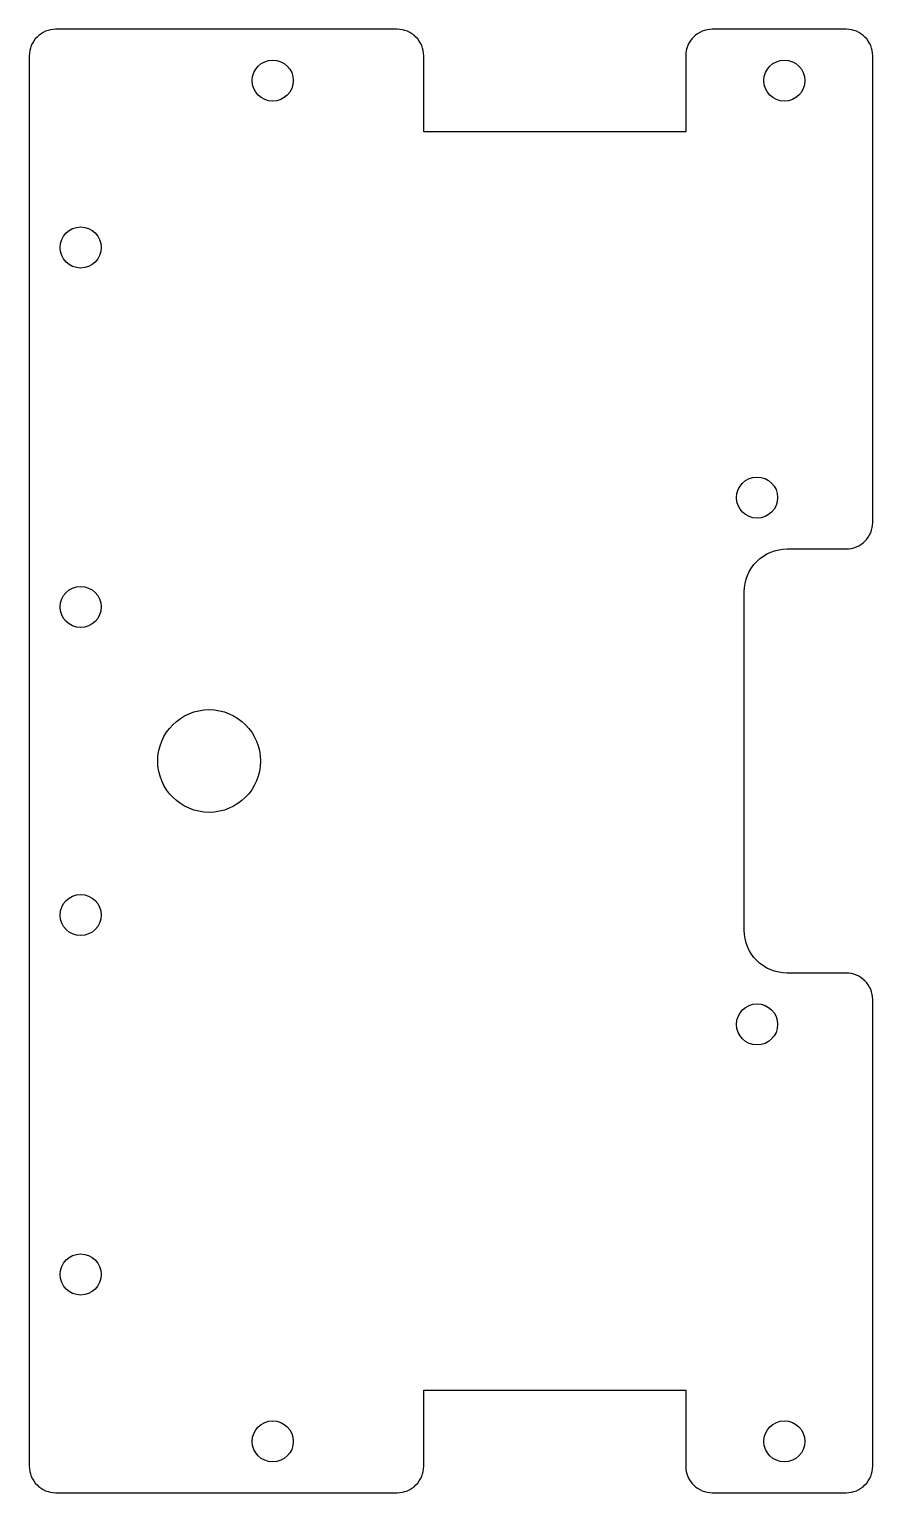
# Model space of a CAD drawing. Header units: inches. Extents: x -1.88 to 2.23, y -2.56 to 4.56.
import ezdxf

# ---------------------------------------------------------------- set-up
doc = ezdxf.new("R2010")
doc.units = ezdxf.units.IN
doc.layers.get('0').update_dxf_attribs({"linetype": 'CONTINUOUS'})

msp = doc.modelspace()

# ---------------------------------------------------------------- linework, layer by layer
msp.add_lwpolyline([(2.0999, 2.0313, 0.414214), (2.229, 2.1605), (2.229, 4.4322, 0.414214), (2.0999, 4.5613), (1.4486, 4.5613, 0.414214), (1.3194, 4.4322), (1.3194, 4.0613), (0.0444, 4.0613), (0.0444, 4.4322, 0.414214), (-0.0847, 4.5613), (-1.7459, 4.5613, 0.414214), (-1.875, 4.4322), (-1.875, -2.4345, 0.414214), (-1.7459, -2.5637), (-0.0847, -2.5637, 0.414214), (0.0444, -2.4345), (0.0444, -2.0637), (1.3194, -2.0637), (1.3194, -2.4345, 0.414214), (1.4486, -2.5637), (2.0999, -2.5637, 0.414214), (2.229, -2.4345), (2.229, -0.1628, 0.414214), (2.0999, -0.0337), (1.8124, -0.0337, -0.414214), (1.604, 0.1747), (1.604, 1.8229, -0.414214), (1.8124, 2.0313)], format="xyb", close=True)
for centre, radius in [((-0.6903, 4.3113), 0.1), ((1.7992, 4.3113), 0.1), ((-1.625, 3.4988), 0.1), ((1.6665, 2.2813), 0.1), ((-1.625, 1.7488), 0.1), ((-1, 0.9988), 0.25), ((-1.625, 0.2488), 0.1), ((1.6665, -0.2837), 0.1), ((-1.625, -1.5012), 0.1), ((-0.6903, -2.3137), 0.1), ((1.7992, -2.3137), 0.1)]:
    msp.add_circle(centre, radius)

doc.saveas('drawing.dxf')
